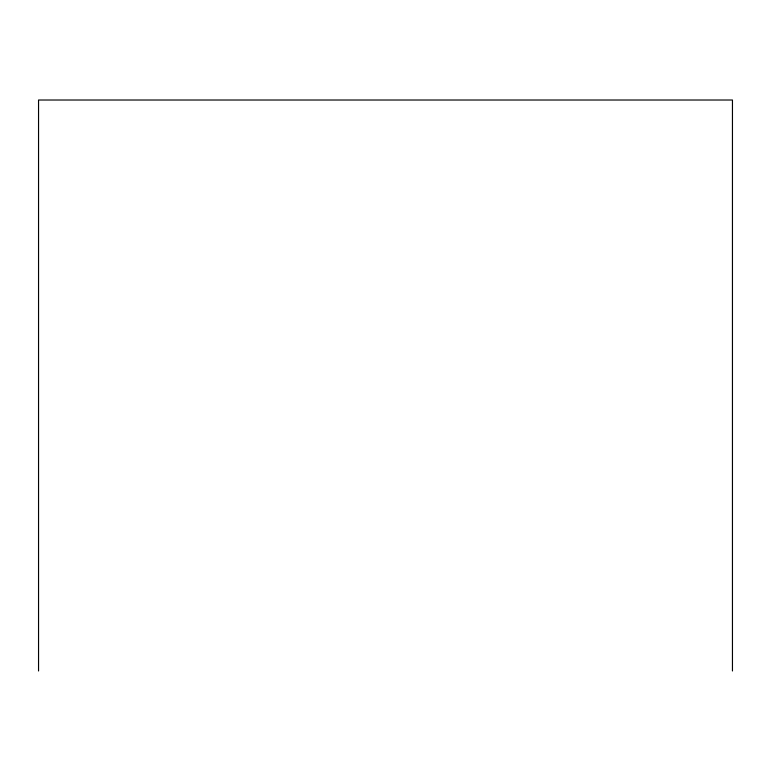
<?xml version="1.0" encoding="UTF-8"?>
<svg xmlns="http://www.w3.org/2000/svg" width="771" height="771" viewBox="0 0 771 771"><rect width="100%" height="100%" fill="white"/><g stroke="black" fill="none" stroke-linecap="round" stroke-linejoin="round"><path stroke-width="1.16" d="M732.45 670.982L732.45 100.018L38.55 100.018L38.55 670.982"/></g></svg>
